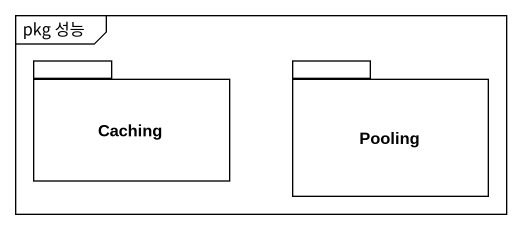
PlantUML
@startuml
mainframe pkg 성능
package Caching {
}
package Pooling {
}
@enduml
